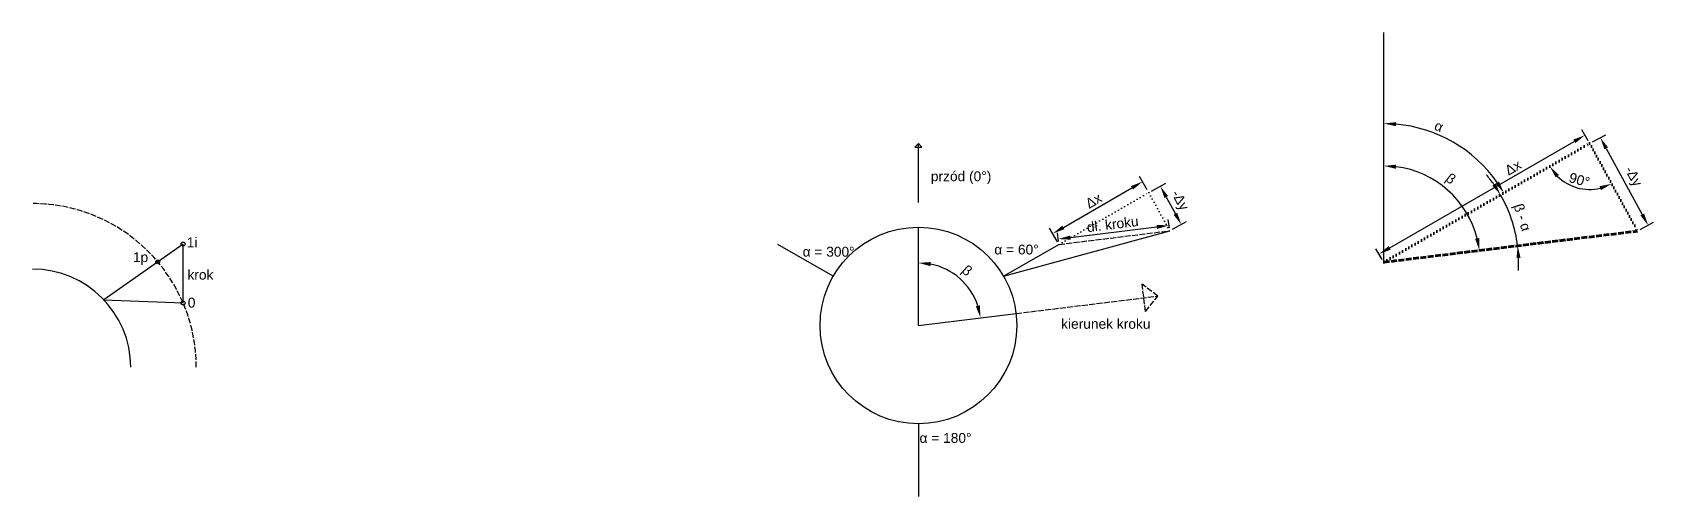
# Model space of a CAD drawing. Header units: millimetres. Extents: x 2643 to 2973, y 1118 to 1212.
import ezdxf

# ---------------------------------------------------------------- set-up
doc = ezdxf.new("R2010")
doc.units = ezdxf.units.MM
doc.header["$LTSCALE"] = 0.1
doc.linetypes.add('ACAD_ISO02W100', pattern=[15, 12, -3])
doc.linetypes.add('DOT', pattern=[6.35, 0, -6.35])
for name, color, linetype in [('Layer1', 7, 'ACAD_ISO02W100'), ('Layer2', 7, 'ACAD_ISO02W100'), ('Layer3', 7, 'DOT')]:
    doc.layers.add(name, color=color, linetype=linetype)
doc.styles.get("Standard").update_dxf_attribs({"font": 'arial.ttf', "height": 2})
doc.dimstyles.new('ISO-25', dxfattribs={"dimtxt": 2.5, "dimasz": 2.5, "dimexe": 1.25, "dimexo": 0.625, "dimtad": 1, "dimtxsty": 'Standard', "dimcen": 2.5, "dimadec": 0, "dimazin": 0, "dimtfac": 1, "dimtmove": 0, "dimatfit": 3, "dimfxl": 1, "dimarcsym": 0})

# ---------------------------------------------------------------- blocks, each defined once
blk = doc.blocks.new('*D2')
at = {"color": 0, "lineweight": -2, "transparency": 16777216}
blk.add_arc((2823.23, 1152.39), 12.73, 18.2684, 78.7299, dxfattribs=at)
at = {"color": 0, "transparency": 16777216}
for points in [[(2825.68, 1164.46), (2825.76, 1165.29), (2823.23, 1165.12)], [(2835.72, 1156.47), (2834.91, 1156.29), (2835.86, 1153.94)]]:
    blk.add_solid(points, dxfattribs=at)
at = {"layer": 'Defpoints', "color": 0, "transparency": 16777216}
for p in [(2823.23, 1172.39), (2833.7, 1159.63), (2843.08, 1154.82), (2823.23, 1152.39), (2823.23, 1152.39)]:
    blk.add_point(p, dxfattribs=at)
at = {"color": 0, "transparency": 16777216, "insert": (2832.94, 1163.36), "char_height": 2, "attachment_point": 5, "rotation": 318.4991}
blk.add_mtext('β', dxfattribs=at)
blk = doc.blocks.new('*D5')
at = {"color": 0, "lineweight": -2, "transparency": 16777216}
for p, q in [((2874.26, 1172.27), (2874.05, 1173.98)), ((2851.72, 1169.5), (2851.51, 1171.21)), ((2854.15, 1170.28), (2871.72, 1172.43))]:
    blk.add_line(p, q, dxfattribs=at)
at = {"color": 0, "transparency": 16777216}
for points in [[(2854.1, 1170.69), (2854.2, 1169.86), (2851.67, 1169.97)], [(2871.67, 1172.85), (2871.77, 1172.02), (2874.2, 1172.74)]]:
    blk.add_solid(points, dxfattribs=at)
at = {"layer": 'Defpoints', "color": 0, "transparency": 16777216}
for p in [(2874.2, 1172.74), (2874.33, 1171.65), (2851.8, 1168.88)]:
    blk.add_point(p, dxfattribs=at)
at = {"color": 0, "transparency": 16777216, "insert": (2862.73, 1172.98), "char_height": 2, "attachment_point": 5, "rotation": 7}
blk.add_mtext('dł. kroku', dxfattribs=at)
blk = doc.blocks.new('*D6')
at = {"color": 0, "lineweight": -2, "transparency": 16777216}
for p, q in [((2852.7, 1172.33), (2866.65, 1180.39)), ((2869.77, 1179.98), (2868.19, 1182.72)), ((2851.49, 1169.42), (2849.91, 1172.16))]:
    blk.add_line(p, q, dxfattribs=at)
at = {"color": 0, "transparency": 16777216}
for points in [[(2866.44, 1180.75), (2866.86, 1180.03), (2868.81, 1181.64)], [(2852.49, 1172.69), (2852.9, 1171.97), (2850.53, 1171.08)]]:
    blk.add_solid(points, dxfattribs=at)
at = {"layer": 'Defpoints', "color": 0, "transparency": 16777216}
for p in [(2868.81, 1181.64), (2870.08, 1179.44), (2851.8, 1168.88)]:
    blk.add_point(p, dxfattribs=at)
at = {"color": 0, "transparency": 16777216, "insert": (2858.86, 1177.77), "char_height": 2, "attachment_point": 5, "rotation": 30}
blk.add_mtext('Δx', dxfattribs=at)
blk = doc.blocks.new('*D7')
at = {"color": 0, "lineweight": -2, "transparency": 16777216}
for p, q in [((2870.63, 1179.74), (2873.52, 1181.32)), ((2873.62, 1178.52), (2875.48, 1175.12)), ((2874.88, 1171.95), (2877.77, 1173.53))]:
    blk.add_line(p, q, dxfattribs=at)
at = {"color": 0, "transparency": 16777216}
for points in [[(2873.99, 1178.72), (2873.26, 1178.32), (2872.43, 1180.72)], [(2875.85, 1175.32), (2875.11, 1174.92), (2876.68, 1172.93)]]:
    blk.add_solid(points, dxfattribs=at)
at = {"layer": 'Defpoints', "color": 0, "transparency": 16777216}
for p in [(2870.08, 1179.44), (2874.33, 1171.65), (2876.68, 1172.93)]:
    blk.add_point(p, dxfattribs=at)
at = {"color": 0, "transparency": 16777216, "insert": (2876.24, 1177.74), "char_height": 2, "attachment_point": 5, "rotation": 298.6218}
blk.add_mtext('-Δy', dxfattribs=at)
blk = doc.blocks.new('*D13')
at = {"color": 0, "lineweight": -2, "transparency": 16777216}
for p, q in [((2959.41, 1189.96), (2958.13, 1192.17)), ((2919.06, 1168.17), (2956.59, 1189.84)), ((2917.55, 1165.79), (2916.27, 1168))]:
    blk.add_line(p, q, dxfattribs=at)
at = {"color": 0, "transparency": 16777216}
for points in [[(2956.38, 1190.2), (2956.8, 1189.48), (2958.76, 1191.09)], [(2918.85, 1168.53), (2919.27, 1167.81), (2916.89, 1166.92)]]:
    blk.add_solid(points, dxfattribs=at)
at = {"layer": 'Defpoints', "color": 0, "transparency": 16777216}
for p in [(2958.76, 1191.09), (2959.72, 1189.42), (2917.86, 1165.25)]:
    blk.add_point(p, dxfattribs=at)
at = {"color": 0, "transparency": 16777216, "insert": (2944.14, 1184.53), "char_height": 2, "attachment_point": 5, "rotation": 30}
blk.add_mtext('Δx', dxfattribs=at)
blk = doc.blocks.new('*D14')
at = {"color": 0, "lineweight": -2, "transparency": 16777216}
for p, q in [((2960.27, 1189.72), (2962.99, 1191.2)), ((2963.09, 1188.41), (2970.43, 1174.96)), ((2970.01, 1171.88), (2972.72, 1173.37))]:
    blk.add_line(p, q, dxfattribs=at)
at = {"color": 0, "transparency": 16777216}
for points in [[(2963.46, 1188.61), (2962.72, 1188.21), (2961.89, 1190.6)], [(2970.79, 1175.16), (2970.06, 1174.76), (2971.62, 1172.77)]]:
    blk.add_solid(points, dxfattribs=at)
at = {"layer": 'Defpoints', "color": 0, "transparency": 16777216}
for p in [(2959.72, 1189.42), (2969.46, 1171.58), (2971.62, 1172.77)]:
    blk.add_point(p, dxfattribs=at)
at = {"color": 0, "transparency": 16777216, "insert": (2968.43, 1182.62), "char_height": 2, "attachment_point": 5, "rotation": 298.6218}
blk.add_mtext('-Δy', dxfattribs=at)
blk = doc.blocks.new('*D15')
at = {"color": 0, "lineweight": -2, "transparency": 16777216}
blk.add_arc((2959.72, 1189.42), 9.36, 225.3565, 283.2652, dxfattribs=at)
at = {"color": 0, "transparency": 16777216}
for points in [[(2952.82, 1182.51), (2953.48, 1183.02), (2951.62, 1184.74)], [(2961.72, 1180.7), (2962.02, 1179.92), (2964.21, 1181.21)]]:
    blk.add_solid(points, dxfattribs=at)
at = {"layer": 'Defpoints', "color": 0, "transparency": 16777216}
for p in [(2959.72, 1189.42), (2959.72, 1189.42), (2954.98, 1181.36), (2969.46, 1171.58), (2917.86, 1165.25)]:
    blk.add_point(p, dxfattribs=at)
at = {"color": 0, "transparency": 16777216, "insert": (2957.64, 1182), "char_height": 2, "attachment_point": 5, "rotation": 344.3109}
blk.add_mtext('90°', dxfattribs=at)
blk = doc.blocks.new('*D16')
at = {"color": 0, "lineweight": -2, "transparency": 16777216}
blk.add_arc((2917.86, 1165.25), 28.21, 35.0795, 84.9205, dxfattribs=at)
at = {"color": 0, "transparency": 16777216}
for points in [[(2920.34, 1192.93), (2920.37, 1193.76), (2917.86, 1193.46)], [(2941.29, 1181.68), (2940.59, 1181.24), (2942.29, 1179.35)]]:
    blk.add_solid(points, dxfattribs=at)
at = {"layer": 'Defpoints', "color": 0, "transparency": 16777216}
for p in [(2917.86, 1212.01), (2935.99, 1186.86), (2959.72, 1189.42), (2917.86, 1165.25), (2917.86, 1165.25)]:
    blk.add_point(p, dxfattribs=at)
at = {"color": 0, "transparency": 16777216, "insert": (2929.07, 1192.91), "char_height": 2, "attachment_point": 5, "rotation": 337.9321}
blk.add_mtext('α ', dxfattribs=at)
blk = doc.blocks.new('*D17')
at = {"color": 0, "lineweight": -2, "transparency": 16777216}
blk.add_arc((2917.86, 1165.25), 19.6, 14.314, 82.686, dxfattribs=at)
at = {"color": 0, "transparency": 16777216}
for points in [[(2920.33, 1184.27), (2920.38, 1185.1), (2917.86, 1184.85)], [(2937.26, 1170.17), (2936.44, 1170.02), (2937.31, 1167.64)]]:
    blk.add_solid(points, dxfattribs=at)
at = {"layer": 'Defpoints', "color": 0, "transparency": 16777216}
for p in [(2917.86, 1212.01), (2933.98, 1176.4), (2969.46, 1171.58), (2917.86, 1165.25), (2917.86, 1165.25)]:
    blk.add_point(p, dxfattribs=at)
at = {"color": 0, "transparency": 16777216, "insert": (2931.32, 1182.03), "char_height": 2, "attachment_point": 5, "rotation": 321.2605}
blk.add_mtext('β', dxfattribs=at)
blk = doc.blocks.new('*D18')
at = {"color": 0, "lineweight": -2, "transparency": 16777216}
for start, end in [(35.2251, 40.4502), (7, 30), (356.5498, 1.7749)]:
    blk.add_arc((2917.86, 1165.25), 27.42, start, end, dxfattribs=at)
at = {"color": 0, "transparency": 16777216}
for points in [[(2940.61, 1181.29), (2939.91, 1180.84), (2941.61, 1178.96)], [(2944.85, 1166.07), (2945.68, 1166.13), (2945.08, 1168.59)]]:
    blk.add_solid(points, dxfattribs=at)
at = {"layer": 'Defpoints', "color": 0, "transparency": 16777216}
for p in [(2959.72, 1189.42), (2943.22, 1175.67), (2969.46, 1171.58), (2917.86, 1165.25), (2917.86, 1165.25)]:
    blk.add_point(p, dxfattribs=at)
at = {"color": 0, "transparency": 16777216, "insert": (2945.78, 1174.29), "char_height": 2, "attachment_point": 5, "rotation": 287.9372}
blk.add_mtext('β - α ', dxfattribs=at)

msp = doc.modelspace()

# ---------------------------------------------------------------- linework, layer by layer
for p, q in [((2917.859, 1165.249), (2917.859, 1212.01)), ((2823.228, 1177.386), (2823.228, 1189.386)), ((2823.228, 1152.386), (2823.228, 1172.386)), ((2840.549, 1162.386), (2874.333, 1171.648)), ((2673.711, 1168.961), (2657.593, 1157.623)), ((2673.711, 1156.961), (2673.711, 1168.961)), ((2805.908, 1162.386), (2794.657, 1168.882)), ((2840.549, 1162.386), (2851.8, 1168.882)), ((2657.593, 1157.623), (2673.711, 1156.961)), ((2823.228, 1152.386), (2843.079, 1154.823)), ((2823.228, 1132.386), (2823.228, 1117.572))]:
    msp.add_line(p, q)
for points in [[(2823.228, 1189.386), (2822.511, 1188.669), (2823.946, 1188.669)], [(2823.228, 1189.386), (2823.887, 1188.728), (2823.946, 1188.669)]]:
    msp.add_lwpolyline(points)
for centre, radius in [((2823.228, 1152.386), 20), ((2673.711, 1168.961), 0.4), ((2668.556, 1165.335), 0.4), ((2673.711, 1156.961), 0.4)]:
    msp.add_circle(centre, radius)
msp.add_arc((2643.069, 1143.873), 20, 0, 90)
at = {"layer": 'Layer1'}
for p, q in [((2851.8, 1168.882), (2874.333, 1171.648)), ((2871.919, 1158.363), (2868.724, 1160.77)), ((2869.401, 1155.254), (2868.724, 1160.77)), ((2869.401, 1155.254), (2871.919, 1158.363))]:
    msp.add_line(p, q, dxfattribs=at)
at = {"layer": 'Layer1', "lineweight": 60}
msp.add_line((2917.859, 1165.249), (2969.457, 1171.584), dxfattribs=at)
at = {"layer": 'Layer1'}
msp.add_arc((2643.069, 1143.873), 33.32, 0, 90, dxfattribs=at)
at = {"layer": 'Layer2'}
msp.add_line((2843.079, 1154.823), (2871.919, 1158.363), dxfattribs=at)
at = {"layer": 'Layer3', "lineweight": 60}
for p, q in [((2917.859, 1165.249), (2959.724, 1189.42)), ((2959.724, 1189.42), (2969.457, 1171.584))]:
    msp.add_line(p, q, dxfattribs=at)
at = {"layer": 'Layer3'}
for p, q in [((2851.8, 1168.882), (2870.083, 1179.437)), ((2870.083, 1179.437), (2874.333, 1171.648))]:
    msp.add_line(p, q, dxfattribs=at)

# ---------------------------------------------------------------- texts
at = {"char_height": 2, "attachment_point": 1}
for s, insert, width in [('1i', (2674.454, 1170.303), 5.12458), ('1p', (2663.502, 1167.287), 5.33518), ('krok', (2674.594, 1163.709), 7.41167), ('0', (2674.664, 1158.026), 4.56299)]:
    msp.add_mtext(s, dxfattribs=dict(at, insert=insert, width=width))
at = {"layer": 'Layer1', "char_height": 2, "attachment_point": 1}
for s, insert, width in [('α = 300°', (2799.683, 1168.39), 12.91923), ('α = 60°', (2838.669, 1168.836), 12.91923), ('kierunek kroku', (2852.251, 1153.716), 20.22782), ('α = 180°', (2823.451, 1130.508), 12.91923)]:
    msp.add_mtext(s, dxfattribs=dict(at, insert=insert, width=width))
at = {"layer": 'Layer3', "insert": (2825.763, 1183.743), "char_height": 2, "width": 13.14041, "attachment_point": 1}
msp.add_mtext('przód (0°)', dxfattribs=at)

# ---------------------------------------------------------------- dimensions: what is measured, and where the dimension line sits
for base, line1, line2, text, picture, middle in [((2935.991, 1186.858), ((2917.859, 1165.249), (2917.859, 1212.01)), ((2917.859, 1165.249), (2959.724, 1189.42)), 'α ', '*D16', (2928.457, 1191.391)), ((2933.977, 1176.396), ((2917.859, 1165.249), (2969.457, 1171.584)), ((2917.859, 1165.249), (2917.859, 1212.01)), 'β', '*D17', (2930.123, 1180.535)), ((2943.225, 1175.669), ((2917.859, 1165.249), (2959.724, 1189.42)), ((2917.859, 1165.249), (2969.457, 1171.584)), 'β - α ', '*D18', (2943.949, 1173.694))]:
    dim = msp.add_angular_dim_2l(base=base, line1=line1, line2=line2, text=text, dimstyle='ISO-25')
    dim.commit()
    dim.dimension.update_dxf_attribs({"geometry": picture, "text_midpoint": middle, "dimtype": 162})
for base, p1, p2, angle, text, picture, middle in [((2958.758, 1191.092), (2917.859, 1165.249), (2959.724, 1189.42), 30, 'Δx', '*D13', (2944.952, 1183.121)), ((2971.625, 1172.767), (2959.724, 1189.42), (2969.457, 1171.584), 298.62176, '-Δy', '*D14', (2966.75, 1181.7))]:
    dim = msp.add_linear_dim(base=base, p1=p1, p2=p2, angle=angle, text=text, dimstyle='ISO-25')
    dim.commit()
    dim.dimension.update_dxf_attribs({"geometry": picture, "text_midpoint": middle, "dimtype": 161})
for base, line1, line2, text, picture, middle in [((2954.981, 1181.355), ((2917.859, 1165.249), (2959.724, 1189.42)), ((2959.724, 1189.42), (2969.457, 1171.584)), '90°', '*D15', (2957.639, 1181.997)), ((2833.699, 1159.627), ((2823.228, 1152.386), (2823.228, 1172.386)), ((2823.228, 1152.386), (2843.079, 1154.823)), 'β', '*D2', (2832.936, 1163.358))]:
    dim = msp.add_angular_dim_2l(base=base, line1=line1, line2=line2, text=text, dimstyle='ISO-25')
    dim.commit()
    dim.dimension.update_dxf_attribs({"geometry": picture, "text_midpoint": middle})
for p1, p2, distance, text, picture, middle in [((2851.8, 1168.882), (2870.083, 1179.437), 2.539, 'Δx', '*D6', (2858.859, 1177.766)), ((2870.083, 1179.437), (2874.333, 1171.648), 2.67, '-Δy', '*D7', (2876.236, 1177.741)), ((2851.8, 1168.882), (2874.333, 1171.648), 1.098, 'dł. kroku', '*D5', (2862.733, 1172.984))]:
    dim = msp.add_aligned_dim(p1=p1, p2=p2, distance=distance, text=text, dimstyle='ISO-25')
    dim.commit()
    dim.dimension.update_dxf_attribs({"geometry": picture, "text_midpoint": middle})

doc.saveas('drawing.dxf')
